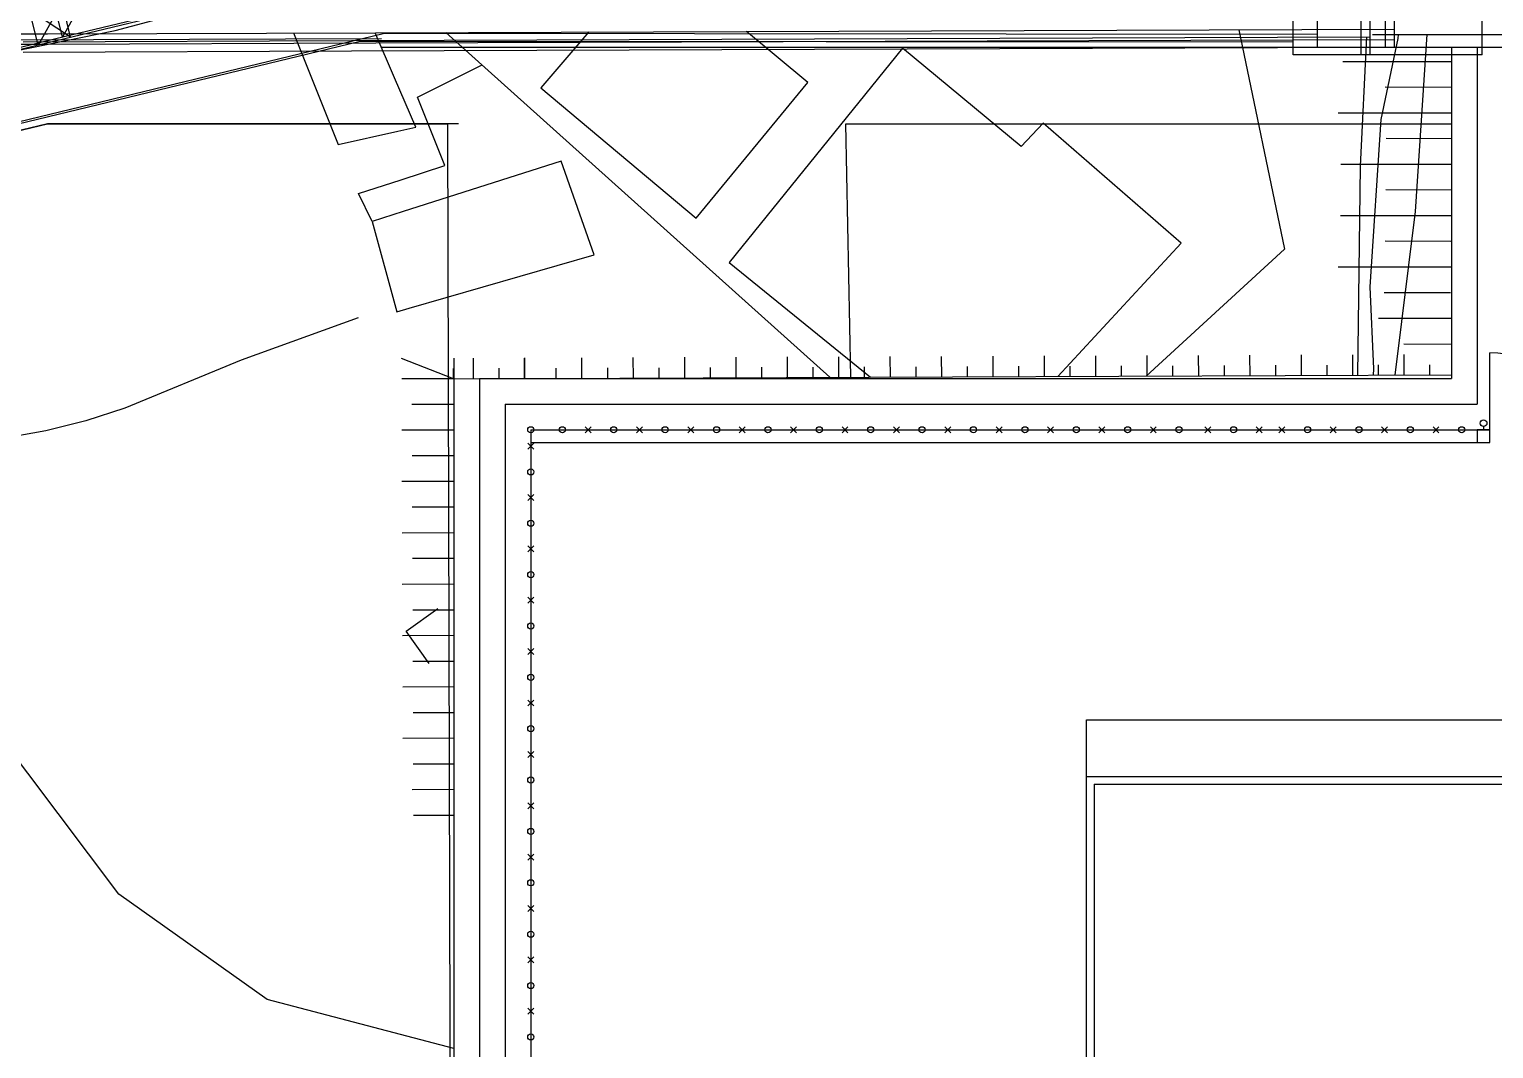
# Model space of a CAD drawing. Extents: x -299 to 346, y -14 to 200.
# Drawn here: x 74 to 131, y 52 to 91.7 of the extents above; entities that cross this region are included whole.
import ezdxf

# ---------------------------------------------------------------- set-up
doc = ezdxf.new("R2010")
doc.units = 0
doc.layers.add('TT-BASE', color=253, linetype='Continuous')

msp = doc.modelspace()

# ---------------------------------------------------------------- linework, layer by layer
at = {"layer": 'TT-BASE'}
for p, q in [((124.126, 90.951, -349.133), (124.134, 105.551, -349.133)), ((124.126, 90.951, -349.133), (124.134, 105.551, -349.133)), ((126.776, 90.949, -349.133), (126.784, 105.549, -349.133)), ((126.776, 90.949, -349.133), (126.784, 105.549, -349.133)), ((127.126, 90.949, -349.133), (127.134, 105.549, -349.133)), ((127.126, 90.949, -349.133), (127.134, 105.549, -349.133)), ((123.179, 90.655, -435.661), (123.182, 105.255, -435.661)), ((123.179, 90.655, -435.661), (123.182, 105.255, -435.661)), ((125.829, 90.654, -435.661), (125.832, 105.254, -435.661)), ((125.829, 90.654, -435.661), (125.832, 105.254, -435.661)), ((126.179, 90.654, -435.661), (126.182, 105.254, -435.661)), ((126.179, 90.654, -435.661), (126.182, 105.254, -435.661)), ((130.529, 90.653, -435.661), (130.532, 105.253, -435.661)), ((130.529, 90.653, -435.661), (130.532, 105.253, -435.661)), ((74.076, 90.977, -435.661), (123.182, 102.837, -435.661)), ((74.076, 90.977, -435.661), (123.182, 102.837, -435.661)), ((75.022, 91.289, -349.133), (124.132, 103.133, -349.133)), ((75.022, 91.289, -349.133), (124.132, 103.133, -349.133)), ((77.329, 91.601, -85.864), (88.293, 94.537, -85.864)), ((77.329, 91.601, 0.664), (88.293, 94.537, 0.664)), ((77.329, 91.601, 0.664), (88.293, 94.537, 0.664)), ((76.212, 93.016, -349.133), (75.277, 91.35, -349.133)), ((74.33, 91.038, -435.661), (74.001, 92.399, -435.661)), ((75.594, 91.343, -435.661), (74.001, 92.399, -435.661)), ((75.265, 92.704, -435.661), (74.33, 91.038, -435.661)), ((75.277, 91.35, -349.133), (74.949, 92.711, -349.133)), ((75.594, 91.343, -435.661), (75.265, 92.704, -435.661)), ((-0.921, 91.55, -349.133), (74.699, 91.477, -349.133)), ((-0.921, 70.093, -349.133), (87.765, 91.482, -349.133)), ((-0.921, 70.093, -349.133), (87.765, 91.482, -349.133)), ((-0.921, 72.974, -349.133), (75.022, 91.289, -349.133)), ((-0.921, 90.984, -412.652), (87.696, 91.288, -412.652)), ((67.483, 89.613, -84.988), (77.329, 91.601, -84.988)), ((67.483, 89.613, 1.54), (77.329, 91.601, 1.54)), ((67.483, 89.613, 1.54), (77.329, 91.601, 1.54)), ((73.75, 91.164, -435.661), (86.531, 91.211, -435.661)), ((74.697, 91.477, -349.133), (87.478, 91.519, -349.133)), ((84.269, 91.508, -85.306), (86.01, 87.169, -85.306)), ((84.269, 91.508, 1.222), (86.01, 87.169, 1.222)), ((84.269, 91.508, 1.222), (86.01, 87.169, 1.222)), ((86.531, 91.211, -435.661), (126.177, 91.355, -435.661)), ((88.201, 89.767, -85.306), (87.447, 91.519, -85.306)), ((88.201, 89.767, 1.222), (87.447, 91.519, 1.222)), ((88.201, 89.767, 1.222), (87.447, 91.519, 1.222)), ((87.478, 91.519, -349.133), (127.125, 91.651, -349.133)), ((87.479, 91.119, -349.133), (127.126, 91.251, -349.133)), ((124.126, 91.445, -349.133), (87.765, 91.482, -349.133)), ((124.126, 91.445, -349.133), (87.765, 91.482, -349.133)), ((105.139, 78.103, 87.059), (90.203, 91.528, 87.059)), ((105.139, 78.103, 87.059), (90.203, 91.528, 87.059)), ((105.139, 78.103, 0.531), (90.203, 91.528, 0.531)), ((95.766, 91.547, 89.024), (93.901, 89.377, 89.024)), ((95.766, 91.547, 89.024), (93.901, 89.377, 89.024)), ((95.766, 91.547, 2.496), (93.901, 89.377, 2.496)), ((104.283, 89.58, 2.496), (101.908, 91.567, 2.496)), ((104.283, 89.58, 89.024), (101.908, 91.567, 89.024)), ((104.283, 89.58, 89.024), (101.908, 91.567, 89.024)), ((121.065, 91.63, 0.531), (122.845, 83.093, 0.531)), ((121.065, 91.63, 87.059), (122.845, 83.093, 87.059)), ((121.065, 91.63, 87.059), (122.845, 83.093, 87.059)), ((125.796, 86.328, -1.513), (126.048, 91.355, -1.513)), ((125.796, 86.328, 85.015), (126.048, 91.355, 85.015)), ((126.266, 91.454, -140.078), (168.601, 91.456, -140.078)), ((127.25, 91.297, -2.023), (126.59, 88.144, -2.023)), ((127.25, 91.297, 84.505), (126.59, 88.144, 84.505)), ((127.25, 91.297, 84.505), (126.59, 88.144, 84.505)), ((127.264, 91.454, 84.505), (127.25, 91.297, 84.505)), ((127.264, 91.454, 84.505), (127.25, 91.297, 84.505)), ((127.264, 91.454, -2.023), (127.25, 91.297, -2.023)), ((128.373, 91.454, -2.309), (127.928, 84.557, -2.309)), ((128.373, 91.454, 84.219), (127.928, 84.557, 84.219)), ((128.373, 91.454, 84.219), (127.928, 84.557, 84.219)), ((-0.921, 69.984, -435.661), (86.818, 91.174, -435.661)), ((-0.921, 69.984, -435.661), (86.818, 91.174, -435.661)), ((-0.921, 91.15, -349.133), (74.699, 91.077, -349.133)), ((-0.921, 72.864, -435.661), (74.076, 90.977, -435.661)), ((73.752, 90.764, -435.661), (86.532, 90.811, -435.661)), ((73.752, 90.764, -435.661), (86.532, 90.811, -435.661)), ((74.699, 91.077, -349.133), (87.479, 91.119, -349.133)), ((74.699, 91.077, -349.133), (87.479, 91.119, -349.133)), ((86.532, 90.811, -435.661), (126.179, 90.955, -435.661)), ((123.179, 91.148, -435.661), (86.818, 91.174, -435.661)), ((123.179, 91.148, -435.661), (86.818, 91.174, -435.661)), ((87.67, 90.957, -349.133), (183.254, 90.957, -349.133)), ((107.976, 90.911, 2.443), (101.223, 82.575, 2.443)), ((107.976, 90.911, 88.971), (101.223, 82.575, 88.971)), ((107.976, 90.911, 88.971), (101.223, 82.575, 88.971)), ((112.597, 87.084, 2.443), (107.976, 90.911, 2.443)), ((112.597, 87.084, 88.971), (107.976, 90.911, 88.971)), ((112.597, 87.084, 88.971), (107.976, 90.911, 88.971)), ((130.529, 90.653, -435.661), (123.179, 90.655, -435.661)), ((130.529, 90.653, -435.661), (123.179, 90.655, -435.661)), ((131.476, 90.947, -349.133), (124.126, 90.951, -349.133)), ((131.476, 90.947, -349.133), (124.126, 90.951, -349.133)), ((126.266, 90.954, -140.078), (168.957, 90.956, -140.078)), ((129.343, 90.957, -779.963), (129.343, 78.059, -779.963)), ((130.343, 90.952, -779.963), (130.343, 77.059, -779.963)), ((89.094, 89.014, 0.558), (91.61, 90.263, 0.558)), ((89.094, 89.014, 87.086), (91.61, 90.263, 87.086)), ((89.094, 89.014, 87.086), (91.61, 90.263, 87.086)), ((129.343, 90.39, -779.963), (125.109, 90.39, -779.963)), ((89.027, 87.848, 1.222), (88.201, 89.767, 1.222)), ((89.027, 87.848, 87.75), (88.201, 89.767, 87.75)), ((89.027, 87.848, 87.75), (88.201, 89.767, 87.75)), ((99.939, 84.298, 2.496), (104.283, 89.58, 2.496)), ((99.939, 84.298, 89.024), (104.283, 89.58, 89.024)), ((99.939, 84.298, 89.024), (104.283, 89.58, 89.024)), ((90.165, 86.346, 0.558), (89.094, 89.014, 0.558)), ((90.165, 86.346, 87.086), (89.094, 89.014, 87.086)), ((90.165, 86.346, 87.086), (89.094, 89.014, 87.086)), ((93.901, 89.377, 2.496), (99.939, 84.298, 2.496)), ((93.901, 89.377, 89.024), (99.939, 84.298, 89.024)), ((93.901, 89.377, 89.024), (99.939, 84.298, 89.024)), ((129.338, 89.392, -779.963), (126.752, 89.398, -779.963)), ((129.343, 88.39, -779.963), (124.925, 88.39, -779.963)), ((3.695, 70.98, -349.133), (74.695, 87.979, -349.133)), ((3.695, 70.97, -140.078), (74.695, 87.97, -140.078)), ((74.695, 87.979, -349.133), (90.695, 87.979, -349.133)), ((74.695, 87.97, -140.078), (90.272, 87.97, -140.078)), ((88.336, 87.692, 1.222), (89.027, 87.848, 1.222)), ((88.336, 87.692, 87.75), (89.027, 87.848, 87.75)), ((88.336, 87.692, 87.75), (89.027, 87.848, 87.75)), ((90.272, 87.97, -169.578), (90.357, 52.732, -169.578)), ((105.765, 87.97, -140.078), (129.343, 87.97, -140.078)), ((105.962, 78.106, -169.578), (105.765, 87.97, -169.578)), ((113.446, 87.992, 2.443), (112.597, 87.084, 2.443)), ((113.446, 87.992, 88.971), (112.597, 87.084, 88.971)), ((113.446, 87.992, 88.971), (112.597, 87.084, 88.971)), ((118.816, 83.324, 2.443), (113.446, 87.992, 2.443)), ((118.816, 83.324, 88.971), (113.446, 87.992, 88.971)), ((118.816, 83.324, 88.971), (113.446, 87.992, 88.971)), ((126.59, 88.144, -2.023), (126.164, 81.626, -2.023)), ((126.59, 88.144, 84.505), (126.164, 81.626, 84.505)), ((126.59, 88.144, 84.505), (126.164, 81.626, 84.505)), ((86.01, 87.169, -85.306), (88.336, 87.692, -85.306)), ((86.01, 87.169, 1.222), (88.336, 87.692, 1.222)), ((86.01, 87.169, 1.222), (88.336, 87.692, 1.222)), ((129.33, 87.392, -779.963), (126.793, 87.398, -779.963)), ((88.458, 85.795, 0.558), (90.165, 86.346, 0.558)), ((88.458, 85.795, 87.086), (90.165, 86.346, 87.086)), ((88.458, 85.795, 87.086), (90.165, 86.346, 87.086)), ((94.695, 86.513, 0.399), (88.538, 84.554, 0.399)), ((94.695, 86.513, 86.927), (88.538, 84.554, 86.927)), ((94.695, 86.513, 86.927), (88.538, 84.554, 86.927)), ((95.976, 82.876, 0.399), (94.695, 86.513, 0.399)), ((95.976, 82.876, 86.927), (94.695, 86.513, 86.927)), ((95.976, 82.876, 86.927), (94.695, 86.513, 86.927)), ((129.352, 86.39, -779.963), (125.026, 86.39, -779.963)), ((125.69, 78.181, 85.015), (125.796, 86.328, 85.015)), ((125.69, 78.181, -1.513), (125.796, 86.328, -1.513)), ((86.805, 85.263, -85.97), (88.458, 85.795, -85.97)), ((86.805, 85.263, 0.558), (88.458, 85.795, 0.558)), ((86.805, 85.263, 0.558), (88.458, 85.795, 0.558)), ((87.328, 84.169, -85.97), (86.805, 85.263, -85.97)), ((87.328, 84.169, 0.558), (86.805, 85.263, 0.558)), ((87.328, 84.169, 0.558), (86.805, 85.263, 0.558)), ((129.321, 85.392, -779.963), (126.785, 85.398, -779.963)), ((88.538, 84.554, -86.129), (87.328, 84.169, -86.129)), ((88.538, 84.554, 0.399), (87.328, 84.169, 0.399)), ((88.538, 84.554, 0.399), (87.328, 84.169, 0.399)), ((129.343, 84.39, -779.963), (125.017, 84.39, -779.963)), ((127.928, 84.557, -2.309), (127.135, 78.186, -2.309)), ((127.928, 84.557, 84.219), (127.135, 78.186, 84.219)), ((127.928, 84.557, 84.219), (127.135, 78.186, 84.219)), ((87.328, 84.169, -86.129), (88.297, 80.656, -86.129)), ((87.328, 84.169, 0.399), (88.297, 80.656, 0.399)), ((87.328, 84.169, 0.399), (88.297, 80.656, 0.399)), ((114.021, 78.136, 88.971), (118.816, 83.324, 88.971)), ((114.021, 78.136, 88.971), (118.816, 83.324, 88.971)), ((114.021, 78.136, 2.443), (118.816, 83.324, 2.443)), ((129.312, 83.392, -779.963), (126.752, 83.398, -779.963)), ((88.78, 80.796, 0.399), (95.976, 82.876, 0.399)), ((88.78, 80.796, 86.927), (95.976, 82.876, 86.927)), ((88.78, 80.796, 86.927), (95.976, 82.876, 86.927)), ((122.845, 83.093, 0.531), (117.459, 78.15, 0.531)), ((122.845, 83.093, 87.059), (117.459, 78.15, 87.059)), ((122.845, 83.093, 87.059), (117.459, 78.15, 87.059)), ((101.223, 82.575, 2.443), (106.725, 78.109, 2.443)), ((101.223, 82.575, 88.971), (106.725, 78.109, 88.971)), ((101.223, 82.575, 88.971), (106.725, 78.109, 88.971)), ((129.343, 82.39, -779.963), (124.925, 82.39, -779.963)), ((126.164, 81.626, -2.023), (126.301, 78.427, -2.023)), ((126.164, 81.626, 84.505), (126.301, 78.427, 84.505)), ((126.164, 81.626, 84.505), (126.301, 78.427, 84.505)), ((129.303, 81.392, -779.963), (126.719, 81.398, -779.963)), ((86.794, 80.423, -87.551), (82.232, 78.77, -87.551)), ((86.794, 80.423, -1.023), (82.232, 78.77, -1.023)), ((86.794, 80.423, -1.023), (82.232, 78.77, -1.023)), ((88.297, 80.656, -86.129), (88.78, 80.796, -86.129)), ((88.297, 80.656, 0.399), (88.78, 80.796, 0.399)), ((88.297, 80.656, 0.399), (88.78, 80.796, 0.399)), ((129.343, 80.39, -779.963), (126.492, 80.39, -779.963)), ((129.343, 79.386, -779.963), (127.488, 79.395, -779.963)), ((82.232, 78.77, -87.551), (77.711, 76.901, -87.551)), ((82.232, 78.77, -1.023), (77.711, 76.901, -1.023)), ((82.232, 78.77, -1.023), (77.711, 76.901, -1.023)), ((90.498, 78.047, -349.133), (88.475, 78.84, -349.133)), ((90.518, 78.847, -349.133), (90.518, 24.159, -349.133)), ((91.278, 78.05, -349.133), (91.275, 78.85, -349.133)), ((93.266, 78.043, -349.133), (93.263, 78.843, -349.133)), ((93.278, 78.058, -349.133), (93.275, 78.858, -349.133)), ((95.5, 78.066, -349.133), (95.497, 78.866, -349.133)), ((97.5, 78.074, -349.133), (97.497, 78.874, -349.133)), ((99.5, 78.081, -349.133), (99.497, 78.881, -349.133)), ((101.5, 78.089, -349.133), (101.497, 78.889, -349.133)), ((103.5, 78.097, -349.133), (103.497, 78.897, -349.133)), ((105.5, 78.104, -349.133), (105.497, 78.904, -349.133)), ((107.5, 78.112, -349.133), (107.497, 78.912, -349.133)), ((109.5, 78.119, -349.133), (109.497, 78.919, -349.133)), ((111.5, 78.127, -349.133), (111.497, 78.927, -349.133)), ((113.5, 78.134, -349.133), (113.497, 78.934, -349.133)), ((115.5, 78.142, -349.133), (115.497, 78.942, -349.133)), ((117.5, 78.15, -349.133), (117.497, 78.95, -349.133)), ((119.5, 78.157, -349.133), (119.497, 78.957, -349.133)), ((121.5, 78.165, -349.133), (121.497, 78.965, -349.133)), ((123.5, 78.172, -349.133), (123.497, 78.972, -349.133)), ((125.5, 78.18, -349.133), (125.497, 78.98, -349.133)), ((127.5, 78.188, -349.133), (127.497, 78.988, -349.133)), ((130.837, 76.059, -349.133), (130.837, 79.059, -349.133)), ((90.498, 78.047, -349.133), (90.498, 78.447, -349.133)), ((90.498, 78.047, -349.133), (129.343, 78.195, -349.133)), ((92.278, 78.054, -349.133), (92.279, 78.454, -349.133)), ((94.5, 78.062, -349.133), (94.501, 78.462, -349.133)), ((96.5, 78.07, -349.133), (96.501, 78.47, -349.133)), ((98.5, 78.078, -349.133), (98.5, 78.478, -349.133)), ((100.5, 78.085, -349.133), (100.5, 78.485, -349.133)), ((102.5, 78.093, -349.133), (102.5, 78.493, -349.133)), ((104.5, 78.1, -349.133), (104.5, 78.5, -349.133)), ((106.5, 78.108, -349.133), (106.5, 78.508, -349.133)), ((108.5, 78.116, -349.133), (108.5, 78.516, -349.133)), ((110.5, 78.123, -349.133), (110.5, 78.523, -349.133)), ((112.5, 78.131, -349.133), (112.5, 78.531, -349.133)), ((114.5, 78.138, -349.133), (114.5, 78.538, -349.133)), ((116.5, 78.146, -349.133), (116.5, 78.546, -349.133)), ((118.5, 78.153, -349.133), (118.5, 78.553, -349.133)), ((120.5, 78.161, -349.133), (120.5, 78.561, -349.133)), ((122.5, 78.169, -349.133), (122.5, 78.569, -349.133)), ((124.5, 78.176, -349.133), (124.5, 78.576, -349.133)), ((126.301, 78.427, -2.023), (126.287, 78.183, -2.023)), ((126.301, 78.427, 84.505), (126.287, 78.183, 84.505)), ((126.301, 78.427, 84.505), (126.287, 78.183, 84.505)), ((126.5, 78.184, -349.133), (126.5, 78.584, -349.133)), ((128.5, 78.191, -349.133), (128.5, 78.591, -349.133)), ((91.508, 78.059, -349.133), (129.343, 78.059, -349.133)), ((91.508, 78.059, -349.133), (91.508, 24.159, -349.133)), ((92.508, 77.059, -349.133), (130.343, 77.059, -349.133)), ((92.508, 77.059, -349.133), (92.508, 25.159, -349.133)), ((76.194, 76.403, -87.551), (74.629, 76.014, -87.551)), ((76.194, 76.403, -1.023), (74.629, 76.014, -1.023)), ((76.194, 76.403, -1.023), (74.629, 76.014, -1.023)), ((77.711, 76.901, -87.551), (76.194, 76.403, -87.551)), ((77.711, 76.901, -1.023), (76.194, 76.403, -1.023)), ((77.711, 76.901, -1.023), (76.194, 76.403, -1.023)), ((74.629, 76.014, -87.551), (71.406, 75.455, -87.551)), ((74.629, 76.014, -1.023), (71.406, 75.455, -1.023)), ((74.629, 76.014, -1.023), (71.406, 75.455, -1.023)), ((93.508, 76.059, -349.133), (130.837, 76.059, -349.133)), ((93.508, 76.059, -349.133), (93.508, 26.159, -349.133)), ((95.851, 76.174, -349.133), (95.62, 75.943, -349.133)), ((95.62, 76.174, -349.133), (95.851, 75.943, -349.133)), ((97.62, 76.174, -349.133), (97.851, 75.943, -349.133)), ((97.851, 76.174, -349.133), (97.62, 75.943, -349.133)), ((99.62, 76.174, -349.133), (99.851, 75.943, -349.133)), ((99.851, 76.174, -349.133), (99.62, 75.943, -349.133)), ((101.62, 76.174, -349.133), (101.851, 75.943, -349.133)), ((101.851, 76.174, -349.133), (101.62, 75.943, -349.133)), ((103.62, 76.174, -349.133), (103.851, 75.943, -349.133)), ((103.851, 76.174, -349.133), (103.62, 75.943, -349.133)), ((105.62, 76.174, -349.133), (105.851, 75.943, -349.133)), ((105.851, 76.174, -349.133), (105.62, 75.943, -349.133)), ((107.62, 76.174, -349.133), (107.851, 75.943, -349.133)), ((107.851, 76.174, -349.133), (107.62, 75.943, -349.133)), ((109.62, 76.174, -349.133), (109.851, 75.943, -349.133)), ((109.851, 76.174, -349.133), (109.62, 75.943, -349.133)), ((111.62, 76.174, -349.133), (111.851, 75.943, -349.133)), ((111.851, 76.174, -349.133), (111.62, 75.943, -349.133)), ((113.62, 76.174, -349.133), (113.851, 75.943, -349.133)), ((113.851, 76.174, -349.133), (113.62, 75.943, -349.133)), ((115.62, 76.174, -349.133), (115.851, 75.943, -349.133)), ((115.851, 76.174, -349.133), (115.62, 75.943, -349.133)), ((117.62, 76.174, -349.133), (117.851, 75.943, -349.133)), ((117.851, 76.174, -349.133), (117.62, 75.943, -349.133)), ((119.74, 76.175, -349.133), (119.971, 75.943, -349.133)), ((119.971, 76.175, -349.133), (119.74, 75.943, -349.133)), ((121.74, 76.175, -349.133), (121.971, 75.943, -349.133)), ((121.971, 76.175, -349.133), (121.74, 75.943, -349.133)), ((122.62, 76.175, -349.133), (122.851, 75.943, -349.133)), ((122.851, 76.175, -349.133), (122.62, 75.943, -349.133)), ((124.62, 76.175, -349.133), (124.851, 75.943, -349.133)), ((124.851, 76.175, -349.133), (124.62, 75.943, -349.133)), ((126.851, 76.175, -349.133), (126.62, 75.943, -349.133)), ((126.62, 76.175, -349.133), (126.851, 75.943, -349.133)), ((128.851, 76.175, -349.133), (128.62, 75.943, -349.133)), ((128.62, 76.175, -349.133), (128.851, 75.943, -349.133)), ((130.587, 76.186, -349.133), (130.587, 76.059, -349.133)), ((93.623, 75.538, -349.133), (93.392, 75.306, -349.133)), ((93.392, 75.538, -349.133), (93.623, 75.306, -349.133)), ((93.508, 75.559, -349.133), (130.837, 75.559, -349.133)), ((93.623, 73.538, -349.133), (93.392, 73.306, -349.133)), ((93.392, 73.538, -349.133), (93.623, 73.306, -349.133)), ((93.624, 71.538, -349.133), (93.392, 71.306, -349.133)), ((93.392, 71.538, -349.133), (93.624, 71.306, -349.133)), ((93.624, 69.538, -349.133), (93.392, 69.306, -349.133)), ((93.392, 69.538, -349.133), (93.624, 69.306, -349.133)), ((88.657, 68.223, -87.058), (89.893, 69.104, -87.058)), ((88.657, 68.223, -0.53), (89.893, 69.104, -0.53)), ((88.657, 68.223, -0.53), (89.893, 69.104, -0.53)), ((89.553, 66.965, -87.058), (88.657, 68.223, -87.058)), ((89.553, 66.965, -0.53), (88.657, 68.223, -0.53)), ((89.553, 66.965, -0.53), (88.657, 68.223, -0.53)), ((93.392, 67.538, -349.133), (93.624, 67.306, -349.133)), ((93.624, 67.538, -349.133), (93.392, 67.306, -349.133)), ((93.392, 65.538, -349.133), (93.624, 65.306, -349.133)), ((93.624, 65.538, -349.133), (93.392, 65.306, -349.133)), ((77.479, 57.983, -87.324), (72.289, 64.874, -87.324)), ((77.479, 57.983, -0.796), (72.289, 64.874, -0.796)), ((77.479, 57.983, -0.796), (72.289, 64.874, -0.796)), ((115.132, 64.772, -349.133), (174.732, 64.773, -349.133)), ((115.132, 62.872, -349.133), (115.132, 64.772, -349.133)), ((115.132, 62.872, -349.133), (115.132, 64.772, -349.133)), ((93.392, 63.538, -349.133), (93.624, 63.306, -349.133)), ((93.624, 63.538, -349.133), (93.392, 63.306, -349.133)), ((115.132, 32.585, -349.133), (115.132, 62.872, -349.133)), ((115.132, 62.56, -349.133), (120.792, 62.56, -349.133)), ((115.432, 62.26, -349.133), (171.082, 62.261, -349.133)), ((115.432, 62.26, -349.133), (115.432, 32.885, -349.133)), ((120.792, 62.56, -349.133), (127.792, 62.56, -349.133)), ((127.792, 62.56, -349.133), (141.792, 62.561, -349.133)), ((93.392, 61.538, -349.133), (93.624, 61.306, -349.133)), ((93.624, 61.538, -349.133), (93.392, 61.306, -349.133)), ((93.392, 59.537, -349.133), (93.624, 59.306, -349.133)), ((93.624, 59.537, -349.133), (93.392, 59.306, -349.133)), ((83.254, 53.876, -87.324), (77.479, 57.983, -87.324)), ((83.254, 53.876, -0.796), (77.479, 57.983, -0.796)), ((83.254, 53.876, -0.796), (77.479, 57.983, -0.796)), ((93.392, 57.537, -349.133), (93.624, 57.306, -349.133)), ((93.624, 57.537, -349.133), (93.392, 57.306, -349.133)), ((93.392, 55.537, -349.133), (93.624, 55.306, -349.133)), ((93.624, 55.537, -349.133), (93.392, 55.306, -349.133)), ((90.518, 51.965, -87.324), (83.254, 53.876, -87.324)), ((90.518, 51.965, -0.796), (83.254, 53.876, -0.796)), ((90.518, 51.965, -0.796), (83.254, 53.876, -0.796)), ((93.392, 53.537, -349.133), (93.624, 53.306, -349.133)), ((93.624, 53.537, -349.133), (93.392, 53.306, -349.133)), ((90.357, 52.732, -169.578), (90.36, 51.572, -169.578))]:
    msp.add_line(p, q, dxfattribs=at)
at = {"layer": 'TT-BASE', "flags": 128}
for points, elevation in [([(129.343, 90.39), (125.109, 90.39)], -779.963), ([(129.343, 89.392), (126.752, 89.398)], -779.963), ([(129.343, 88.39), (126.364, 88.39)], -779.963), ([(90.52, 78.047), (88.486, 78.04)], -349.133), ([(90.52, 77.042), (88.882, 77.043)], -349.133), ([(90.52, 76.047), (88.486, 76.04)], -349.133), ([(90.52, 75.042), (88.89, 75.043)], -349.133), ([(90.52, 74.047), (88.493, 74.04)], -349.133), ([(90.52, 73.042), (88.897, 73.043)], -349.133), ([(90.52, 72.047), (88.501, 72.04)], -349.133), ([(90.52, 71.042), (88.905, 71.043)], -349.133), ([(90.52, 70.047), (88.508, 70.04)], -349.133), ([(90.52, 69.042), (88.912, 69.043)], -349.133), ([(90.52, 68.047), (88.516, 68.04)], -349.133), ([(90.52, 67.042), (88.92, 67.043)], -349.133), ([(90.52, 66.047), (88.523, 66.04)], -349.133), ([(90.52, 65.042), (88.927, 65.043)], -349.133), ([(90.52, 64.047), (88.531, 64.04)], -349.133), ([(90.52, 63.042), (88.935, 63.043)], -349.133), ([(90.52, 62.053), (88.887, 62.039)], -349.133), ([(90.52, 61.042), (88.942, 61.043)], -349.133)]:
    msp.add_lwpolyline(points, dxfattribs=dict(at, elevation=elevation))
at = {"layer": 'TT-BASE', "elevation": -349.133}
msp.add_lwpolyline([(130.337, 75.559), (130.837, 75.559), (130.837, 76.059), (130.337, 76.059), (130.337, 75.559)], dxfattribs=at)
at = {"layer": 'TT-BASE', "const_width": 0.0297, "elevation": -349.133}
msp.add_lwpolyline([(130.72, 76.059), (130.455, 76.059)], dxfattribs=at)
at = {"layer": 'TT-BASE'}
for centre, radius in [((130.587, 76.318, -349.133), 0.133), ((93.508, 76.059, -349.133), 0.12), ((94.736, 76.059, -349.133), 0.12), ((96.736, 76.059, -349.133), 0.12), ((98.736, 76.059, -349.133), 0.12), ((100.736, 76.059, -349.133), 0.12), ((102.736, 76.059, -349.133), 0.12), ((104.736, 76.059, -349.133), 0.12), ((106.736, 76.059, -349.133), 0.12), ((108.736, 76.059, -349.133), 0.12), ((110.736, 76.059, -349.133), 0.12), ((112.736, 76.059, -349.133), 0.12), ((114.736, 76.059, -349.133), 0.12), ((116.736, 76.059, -349.133), 0.12), ((118.736, 76.059, -349.133), 0.12), ((120.856, 76.059, -349.133), 0.12), ((123.736, 76.059, -349.133), 0.12), ((125.736, 76.059, -349.133), 0.12), ((127.736, 76.059, -349.133), 0.12), ((129.736, 76.059, -349.133), 0.12), ((93.508, 74.422, -349.133), 0.12), ((93.508, 72.422, -349.133), 0.12), ((93.508, 70.422, -349.133), 0.12), ((93.508, 68.422, -349.133), 0.12), ((93.508, 66.422, -349.133), 0.12), ((93.508, 64.422, -349.133), 0.12), ((93.508, 62.422, -349.133), 0.12), ((93.508, 60.421, -349.133), 0.12), ((93.508, 58.421, -349.133), 0.12), ((93.508, 56.421, -349.133), 0.12), ((93.508, 54.422, -349.133), 0.12), ((93.508, 52.422, -349.133), 0.12)]:
    msp.add_circle(centre, radius, dxfattribs=at)
msp.add_arc((130.837, 76.059, -349.133), 3, 0.0005, 90.0005, dxfattribs=at)

doc.saveas('drawing.dxf')
